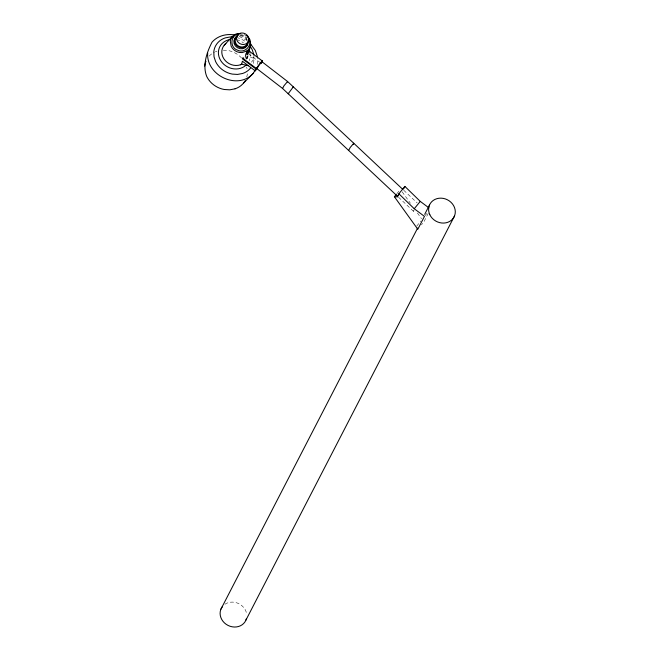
<?xml version="1.0" encoding="UTF-8"?>
<svg xmlns="http://www.w3.org/2000/svg" width="660" height="660" viewBox="0 0 660 660"><rect width="100%" height="100%" fill="white"/><g stroke="black" fill="none" stroke-linecap="round" stroke-linejoin="round"><path stroke-width="0.49" stroke-dasharray="3.3 2.47" d="M257.235 64.366L257.392 57.412M246.634 58.088L247.211 58.525L247.987 55.473M247.211 58.525L248.597 53.138M246.114 59.334L246.873 56.521M428.266 213.337L423.827 221.925L421.418 224.87M413.944 210.136L413.449 211.266L413.985 210.87M244.827 58.261L246.04 56.776M245.858 58.897L247.748 56.719L254.537 58.36L250.899 62.807M396.8 193.784L400.414 189.379M425.065 215.655L426.871 213.452M416.691 226.149L420.907 221.009M223.245 50.185L227.89 50.465A22.201 19.734 27.3 0 1 241.783 58.22M239.2 36.391L246.865 40.384M244.084 34.592L246.155 35.78M248.474 53.815L260.551 62.857M403.714 190.245L417.128 202.859M398.549 197.249L413.449 211.266M402.171 191.821L410.38 203.23M417.417 213.015L421.525 218.724M246.51 66.974L247.071 68.673M253.811 54.532L254.059 59.425A19.998 17.77 27.3 0 1 252.945 64.061M224.936 604.238A13.662 12.136 27.3 0 1 246.625 613.66M239.753 35.887A7.095 6.303 27.3 0 1 247.137 40.367M236.569 39.699A16.269 14.454 27.3 0 1 243.499 42.892M249.991 53.097A16.269 14.454 27.3 0 1 249.208 60.629M240.314 35.492A6.303 5.602 27.3 0 1 247.426 40.821M247.318 73.854A21.409 19.024 27.3 0 1 246.766 76.857M236.462 37.463A21.211 18.851 27.3 0 1 245.438 41.621M240.339 34.765A7.095 6.303 27.3 0 1 246.782 37.719M209.187 56.108A21.409 19.024 27.3 0 1 214.549 52.14M215.35 51.769A21.409 19.024 27.3 0 1 217 51.142"/><path stroke-width="0.99" d="M235.075 88.811L229.754 89.826L224.185 89.488A22.201 19.734 27.3 0 1 206.679 76.378C202.331 65.249 206.827 52.288 212.008 42.215C217.536 35.788 226.462 33.52 234.63 34.964M248.82 52.239L250.767 44.69L249.925 39.707A10.271 9.124 27.3 0 0 246.568 35.599M250.14 47.083L248.87 49.203L247.385 54.648L248.094 53.468M245.338 56.471L247.022 50.894L248.87 49.203M287.447 81.988L287.57 81.51L261.863 61.66L256.888 68.054L256.757 68.533L282.472 88.382L397.056 195.847M293.172 87.359L293.312 86.856L287.57 81.51L283.948 85.808L282.678 88.267M262.21 61.66L262.498 61.091L248.828 50.845M243.226 57.486L242.443 58.864L256.121 69.11L256.905 67.732A5.42 0.462 -53.2 0 1 259.174 64.515L261.525 61.644A5.42 0.462 -53.2 0 1 262.498 61.091L261.302 63.418M240.355 64.796L241.675 64.135L242.401 61.231L255.23 70.834L256.426 68.516L242.748 58.278M396.198 194.518L394.391 196.73L397.295 196.828L398.871 193.768L404.893 186.417L420.263 201.391L428.909 207.859M403.705 188.719L404.893 186.417M220.943 609.122L417.615 228.079M424.702 214.343L429.429 205.177M245.982 619.996L454.476 216.059M353.281 144.4L353.776 143.269L293.312 86.856L288.189 93.778L288.733 93.357M261.418 62.692L261.863 61.66M243.54 83.094L253.366 73.194L255.346 69.853M249.373 50.102L246.048 54.112M241.552 64.16L248.465 65.769M255.23 70.834L257.656 67.865M397.295 196.828L398.5 195.36M394.391 196.73L417.813 229.276L424.462 216.389L414.249 208.742L420.263 201.391M257.812 67.551L256.757 68.533M224.202 45.177L232.204 36.729M237.41 36.465L236.321 37.463A6.303 5.602 27.3 0 0 237.154 45.061A6.303 5.602 27.3 0 0 245.281 46.002L246.378 45.004A6.303 5.602 27.3 0 0 247.483 42.314M253.366 73.194C238.144 90.742 205.854 75.487 207.694 52.957M247.022 50.894L242.162 52.585L239.481 52.462A10.271 9.124 27.3 0 1 231.148 46.225L230.307 41.25A10.849 9.636 27.3 0 1 236.338 33.883L240.702 33.429M348.793 150.191L350.163 147.535L353.776 143.269L402.963 189.544M239.423 33.85C230.464 34.122 229.218 47.429 237.451 50.119C245.091 54.153 253.877 44.08 247.855 37.414M232.955 37.117L230.323 36.944L225.299 37.884A19.998 17.77 27.3 0 0 213.782 51.95L214.038 56.843L215.647 61.652A21.211 18.851 27.3 0 0 232.254 74.093L237.517 74.431L242.542 73.499A19.998 17.77 27.3 0 0 250.528 68.128M250.346 43.667L255.304 50.449L257.334 56.405M398.871 193.768L414.249 208.742M253.811 54.532L252.202 49.723A21.211 18.851 27.3 0 0 249.892 46.01M245.974 65.224A16.269 14.454 27.3 0 1 220.852 60.819A16.269 14.454 27.3 0 1 229.573 39.592M249.175 50.218A16.269 14.454 27.3 0 1 249.785 52.132M240.364 64.82A13.439 11.938 27.3 0 1 224.029 59.045A13.439 11.938 27.3 0 1 225.91 43.527M247.657 43.717A7.095 6.303 27.3 0 1 237.394 47.693A7.095 6.303 27.3 0 1 236.462 36.919M248.209 40.912A7.095 6.303 27.3 0 1 242.954 47.652A7.095 6.303 27.3 0 1 234.762 42.677A7.095 6.303 27.3 0 1 238.598 35.071M245.239 80.586A21.409 19.024 27.3 0 1 235.075 88.811M204.749 66.099A21.409 19.024 27.3 0 1 205.953 61.182M246.485 618.486A13.662 12.136 27.3 0 1 228.013 625.408A13.662 12.136 27.3 0 1 222.568 606.4M248.399 50.836A5.42 0.462 -53.2 0 1 248.754 50.548M238.697 33.982L237.608 34.98A6.303 5.602 27.3 0 0 238.441 42.57A6.303 5.602 27.3 0 0 246.568 43.511L247.665 42.512A6.303 5.602 27.3 0 0 246.823 34.914A6.303 5.602 27.3 0 0 238.697 33.982M429.817 214.714A13.662 12.136 27.3 0 0 452.842 218.773A13.662 12.136 27.3 0 0 443.198 198.371A13.662 12.136 27.3 0 0 429.817 214.714"/></g></svg>
